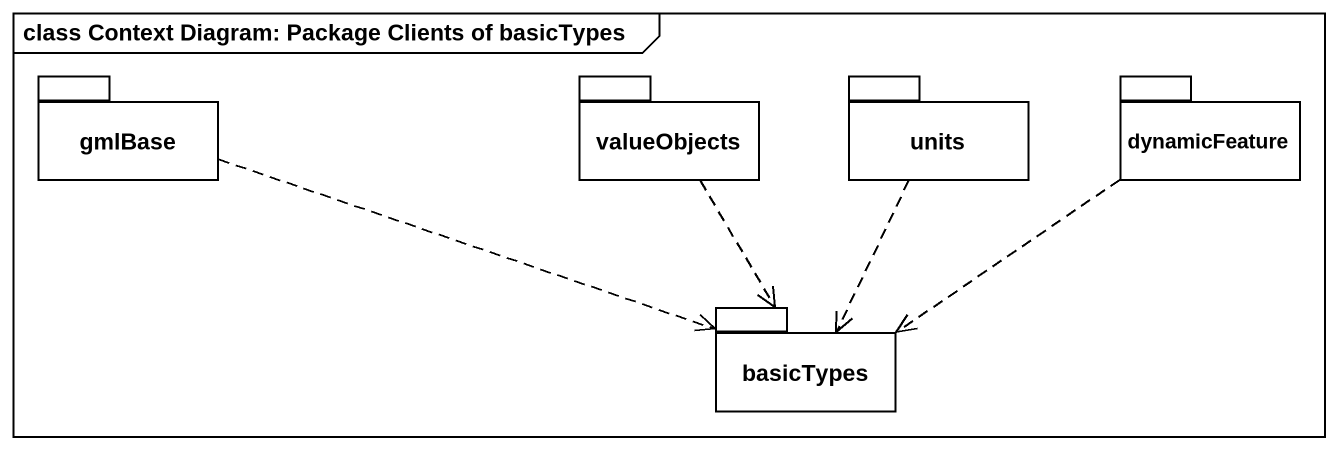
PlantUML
@startuml
mainframe class Context Diagram: Package Clients of basicTypes
package gmlBase {
}
package valueObjects {
}
package units {
}
package dynamicFeature {
}
package basicTypes {
}
gmlBase .right.> basicTypes
valueObjects ..> basicTypes
units ..> basicTypes
dynamicFeature .left.> basicTypes
@enduml
